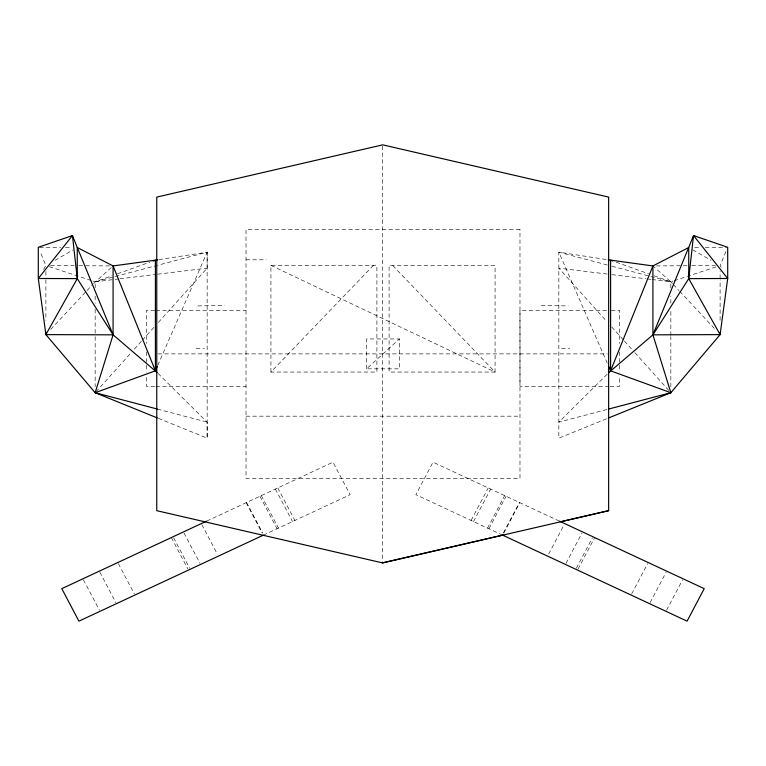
<?xml version="1.0" encoding="UTF-8"?>
<svg xmlns="http://www.w3.org/2000/svg" width="766" height="766" viewBox="0 0 766 766"><rect width="100%" height="100%" fill="white"/><g stroke="black" fill="none" stroke-linecap="round" stroke-linejoin="round"><path stroke-width="0.57" stroke-dasharray="3.83 2.87" d="M158.361 418.351L207.155 438.152L207.155 422.152L157.949 373.358M158.351 322.429L207.155 268.167L207.155 252.167L158.935 259.626M366.56 368.839L366.56 338.945L399.44 338.945L399.44 368.839L366.56 368.839L399.44 338.945M670.844 386.744L670.844 336.657M670.844 335.47L670.844 309.234M670.844 303.269L670.844 296.116M670.844 287.767L670.844 281.811L652.919 265.936M720.107 320.312L720.107 279.829M720.107 278.632L720.107 271.49M725.909 251.583L720.107 265.534L722.443 269.517M157.777 365.392L207.155 252.167L157.509 265.304M471.09 520.44L488.22 487.932M473.493 521.56L490.623 489.053M487.53 528.1L504.66 495.602M488.938 528.76L506.067 496.253M503.406 532.897L519.425 502.486M503.798 533.079L519.817 502.668M548.686 554.01L564.159 524.643M565.978 563.383L582.007 532.973M576.348 568.209L592.367 537.809M578.091 569.023L594.665 537.569M631.634 593.995L647.653 563.585M650.114 602.612L666.142 572.202M666.525 610.263L682.554 579.852M43.557 269.517L45.893 265.534L40.091 251.583M95.961 391.819L131.158 352.676M134.356 349.114L141.557 341.109M142.352 340.219L154.359 326.881M50.738 329.418L86.271 291.329M87.085 290.467L92.734 284.406M93.538 283.535L113.081 265.936M270.925 372.056L270.925 265.371L376.901 265.371L376.901 372.056L270.925 372.056L373.415 265.371M607.199 374.201L558.845 422.152L607.342 409.408M55.008 260.306L73.22 249.85M206.696 521.081L332.99 462.185L350.119 494.692L263.705 534.994M606.528 418.801L558.845 438.152L558.845 252.167L607.065 259.626M92.916 281.065L95.156 281.811L111.893 275.798M117.466 273.797L149.83 262.173M651.981 279.513L670.844 281.811L673.084 281.065M674.204 280.701L716.746 266.645M95.156 287.767L95.156 281.811L156.35 265.611M95.156 281.811L114.019 279.513M115.197 279.37L118.73 278.939M119.917 278.795L156.456 274.343M157.643 274.199L207.155 268.167M197.848 305.95L224.687 305.395M694.638 247.485L700.545 247.456M705.266 247.428L726.522 247.294M656.452 265.917L687.102 265.735M691.813 265.706L715.387 265.563M246.02 259.789L266.29 259.789M154.694 310.326L146.392 310.326L146.392 343.561M155.881 310.326L246.02 310.326M606.557 310.326L519.98 310.326L519.98 386.294L608.932 386.294M611.306 310.326L619.608 310.326L619.608 343.561M196.211 348.31L204.378 348.31M561.622 348.31L569.789 348.31M157.959 353.892L607.457 353.892M154.694 386.294L146.392 386.294L146.392 376.795M155.881 386.294L246.02 386.294M610.119 386.294L619.608 386.294L619.608 376.795M246.02 416.177L519.98 416.177M39.478 247.294L60.734 247.428M65.455 247.456L71.362 247.485M50.613 265.563L74.187 265.706M78.898 265.735L109.548 265.917M541.313 305.395L568.152 305.95M607.179 274.056L558.845 268.167L606.844 321.538M611.9 274.63L646.083 278.795M647.27 278.939L650.803 279.37M157.509 409.101L207.155 422.152M607.342 265.007L558.845 252.167L607.275 363.218M611.957 266.223L670.844 281.811L672.462 283.535M49.254 266.645L91.796 280.701M616.17 262.173L648.534 273.797M654.107 275.798L670.844 281.811M559.304 521.081L433.01 462.185L415.881 494.692L502.295 534.994M270.925 265.371L495.075 372.056L495.075 265.371L389.099 265.371L389.099 372.056L495.075 372.056L392.585 265.371M692.78 249.85L710.992 260.306M673.266 284.406L678.915 290.467M679.729 291.329L715.262 329.418M611.641 326.881L623.648 340.219M624.443 341.109L631.644 349.114M634.842 352.676L670.039 391.819M277.78 487.932L294.91 520.44M275.377 489.053L292.507 521.56M261.34 495.602L278.47 528.1M259.933 496.253L277.062 528.76M246.575 502.486L262.594 532.897M246.183 502.668L262.202 533.079M201.841 524.643L217.314 554.01M183.993 532.973L200.022 563.383M173.633 537.809L189.652 568.209M171.335 537.569L187.909 569.023M118.347 563.585L134.366 593.995M99.858 572.202L115.886 602.612M83.446 579.852L99.475 610.263M619.608 351.872L619.608 372.046M382.368 146.114L382.368 561.67M207.155 252.167L207.155 438.152M146.392 351.872L146.392 372.046M95.156 296.116L95.156 303.269M95.156 309.234L95.156 335.47M95.156 336.657L95.156 386.744M45.893 271.49L45.893 278.632M45.893 279.829L45.893 320.312M519.98 229.379L246.02 229.379L246.02 478.444L519.98 478.444L519.98 229.379"/><path stroke-width="1.15" d="M157.107 372.515L113.081 334.838L45.893 334.608L77.27 278.623L77.27 247.523L72.454 235.564L38.3 247.294L38.3 278.489L45.893 334.608L95.156 392.709L157.25 417.901M608.75 417.901L670.844 392.709L720.107 334.608L720.107 332.224M608.491 409.101L670.844 392.709L652.919 334.838L688.73 278.623L693.546 235.564L727.7 247.294L727.7 278.489L720.107 334.608L652.919 334.838L608.893 372.515M157.509 409.101L95.156 392.709L113.081 334.838L113.081 265.936L77.27 247.523L113.081 334.838L77.27 278.623L72.454 235.564L38.3 278.489L77.27 278.623M157.308 366.483L155.402 370.83L95.156 392.709M206.341 521.244L61.787 588.652L78.917 621.159L263.37 535.147M153.171 260.976L157.758 259.808M382.368 562.857L503.051 535.032M561.076 521.646L608.644 510.673L608.644 197.101L382.703 144.841L156.762 197.101L156.762 510.673L382.703 562.943L608.644 510.673M688.73 278.623L727.7 278.489L693.546 235.564L652.919 334.838L652.919 265.936L688.73 247.523L688.73 278.623L720.107 334.608M608.242 259.808L652.919 265.936L610.598 370.83L670.844 392.709M612.829 260.976L610.598 260.172L610.598 370.83L608.692 366.483M559.659 521.244L704.213 588.652L687.083 621.159L502.63 535.147M45.893 332.224L45.893 334.608M155.402 260.172L113.081 265.936L155.402 370.83L155.402 260.172"/></g></svg>
